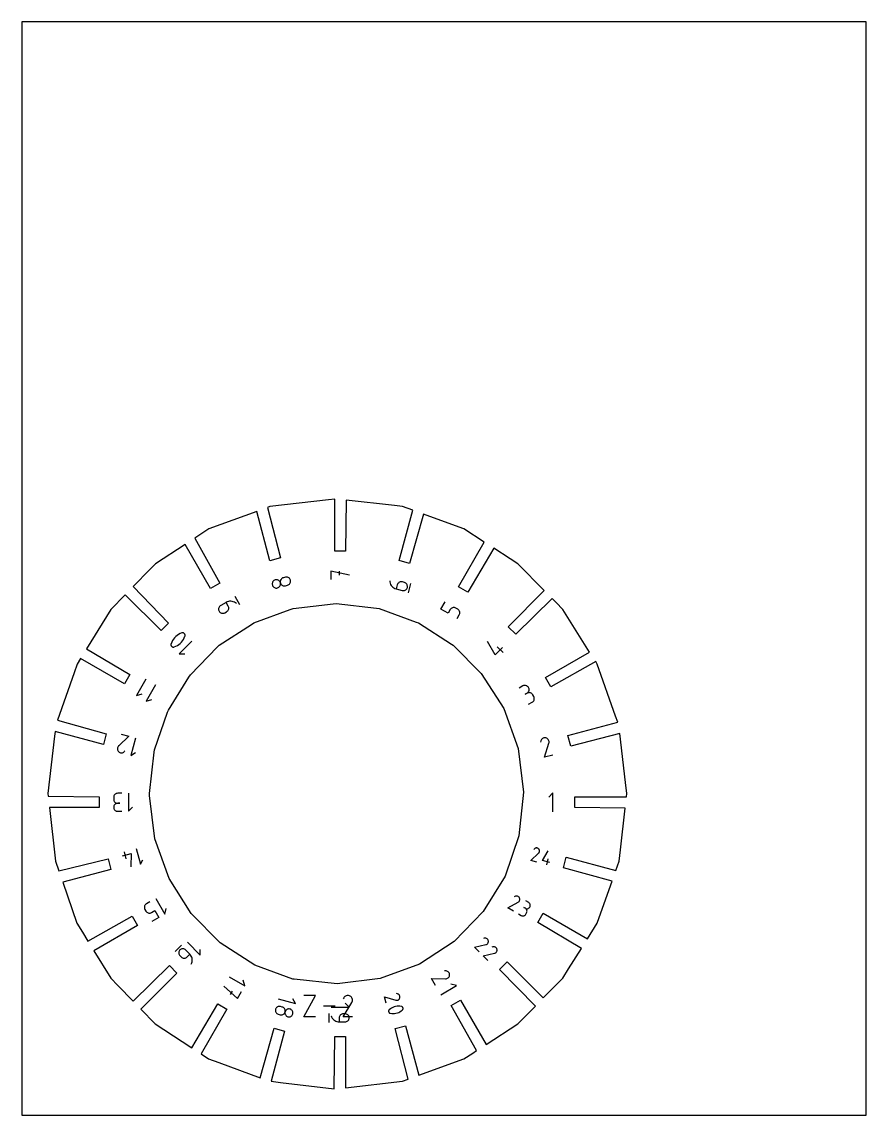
# Model space of a CAD drawing. Extents: x 0 to 216, y 0 to 279.
import ezdxf

# ---------------------------------------------------------------- set-up
doc = ezdxf.new("R2010")
doc.units = 0

msp = doc.modelspace()

# ---------------------------------------------------------------- linework, layer by layer
at = {"layer": 'annotation', "color": 1}
for p, q in [((66.269245, 136.928127), (66.178261, 136.770681)), ((66.385872, 137.068334), (66.269245, 136.928127)), ((66.52601, 137.187595), (66.385872, 137.068334)), ((66.687526, 137.282199), (66.52601, 137.187595)), ((66.868286, 137.34844), (66.687526, 137.282199)), ((67.381185, 137.48587), (66.868286, 137.34844)), ((66.868286, 137.34844), (66.868286, 137.34844)), ((67.570762, 137.518851), (67.381185, 137.48587)), ((67.757706, 137.517591), (67.570762, 137.518851)), ((67.93836, 137.484253), (67.757706, 137.517591)), ((68.109061, 137.421002), (67.93836, 137.484253)), ((68.266151, 137.330001), (68.109061, 137.421002)), ((68.405968, 137.213414), (68.266151, 137.330001)), ((68.524853, 137.073406), (68.405968, 137.213414)), ((68.619145, 136.912139), (68.524853, 137.073406)), ((68.685184, 136.731778), (68.619145, 136.912139)), ((83.81449, 137.961481), (79.01449, 139.028583)), ((79.01449, 139.028583), (79.01449, 136.894079)), ((81.152004, 139.028583), (81.152004, 137.961481)), ((64.022605, 135.867158), (64.02135, 135.680246)), ((64.02135, 135.680246), (64.054264, 135.490926)), ((64.055866, 136.047946), (64.022605, 135.867158)), ((64.054264, 135.490926), (64.054264, 135.490926)), ((64.054264, 135.490926), (64.12042, 135.310514)), ((64.118971, 136.218896), (64.055866, 136.047946)), ((64.20976, 136.37629), (64.118971, 136.218896)), ((64.12042, 135.310514), (64.214962, 135.149271)), ((64.32607, 136.516412), (64.20976, 136.37629)), ((64.214962, 135.149271), (64.334161, 135.009334)), ((64.465741, 136.635547), (64.32607, 136.516412)), ((64.334161, 135.009334), (64.474287, 134.89284)), ((64.626609, 136.729978), (64.465741, 136.635547)), ((64.474287, 134.89284), (64.631609, 134.801927)), ((64.806514, 136.795989), (64.626609, 136.729978)), ((64.631609, 134.801927), (64.802398, 134.738733)), ((64.802398, 134.738733), (64.982923, 134.705394)), ((64.99619, 136.828997), (64.806514, 136.795989)), ((64.806514, 136.795989), (64.806514, 136.795989)), ((64.982923, 134.705394), (65.169455, 134.704049)), ((65.183402, 136.827808), (64.99619, 136.828997)), ((65.169455, 134.704049), (65.358263, 134.736834)), ((65.364442, 136.794574), (65.183402, 136.827808)), ((65.358263, 134.736834), (65.539031, 134.803086)), ((65.358263, 134.736834), (65.358263, 134.736834)), ((65.535602, 136.731446), (65.364442, 136.794574)), ((65.693174, 136.640574), (65.535602, 136.731446)), ((65.539031, 134.803086), (65.700567, 134.897722)), ((65.83345, 136.52411), (65.693174, 136.640574)), ((65.700567, 134.897722), (65.840735, 135.017024)), ((65.952722, 136.384205), (65.83345, 136.52411)), ((65.840735, 135.017024), (65.9574, 135.157274)), ((66.047281, 136.22301), (65.952722, 136.384205)), ((65.9574, 135.157274), (66.048426, 135.314757)), ((66.11342, 136.042676), (66.047281, 136.22301)), ((66.048426, 135.314757), (66.111677, 135.485756)), ((66.081756, 136.418906), (66.0805, 136.231993)), ((66.0805, 136.231993), (66.11342, 136.042676)), ((66.115054, 136.599704), (66.081756, 136.418906)), ((66.111677, 135.485756), (66.145016, 135.666553)), ((66.11342, 136.042676), (66.11342, 136.042676)), ((66.11342, 136.042676), (66.179579, 135.862264)), ((66.146309, 135.853432), (66.11342, 136.042676)), ((66.11342, 136.042676), (66.11342, 136.042676)), ((66.178261, 136.770681), (66.115054, 136.599704)), ((66.145016, 135.666553), (66.146309, 135.853432)), ((66.179579, 135.862264), (66.274146, 135.701028)), ((66.274146, 135.701028), (66.393414, 135.561109)), ((66.393414, 135.561109), (66.533672, 135.444651)), ((66.533672, 135.444651), (66.691214, 135.353797)), ((66.691214, 135.353797), (66.862329, 135.29069)), ((66.862329, 135.29069), (67.04331, 135.257473)), ((67.04331, 135.257473), (67.230449, 135.25629)), ((67.230449, 135.25629), (67.420035, 135.289284)), ((67.420035, 135.289284), (67.932934, 135.426715)), ((67.932934, 135.426715), (68.113603, 135.492941)), ((67.932934, 135.426715), (67.932934, 135.426715)), ((68.113603, 135.492941), (68.274871, 135.587505)), ((68.274871, 135.587505), (68.414653, 135.706703)), ((68.414653, 135.706703), (68.530859, 135.846831)), ((68.530859, 135.846831), (68.621402, 136.004184)), ((68.621402, 136.004184), (68.684194, 136.17506)), ((68.684194, 136.17506), (68.717147, 136.355753)), ((68.718173, 136.542561), (68.685184, 136.731778)), ((68.685184, 136.731778), (68.685184, 136.731778)), ((68.717147, 136.355753), (68.718173, 136.542561)), ((94.075021, 136.579873), (94.075021, 136.579873)), ((94.075021, 136.579873), (94.10673, 136.255308)), ((94.10673, 136.255308), (94.183359, 135.944765)), ((94.183359, 135.944765), (94.301916, 135.652021)), ((94.301916, 135.652021), (94.459411, 135.380854)), ((94.459411, 135.380854), (94.652854, 135.135041)), ((94.652854, 135.135041), (94.879254, 134.918359)), ((94.879254, 134.918359), (95.135621, 134.734585)), ((95.135621, 134.734585), (95.418964, 134.587497)), ((95.418964, 134.587497), (95.726292, 134.480872)), ((96.001682, 135.51058), (95.726292, 134.480872)), ((95.726292, 134.480872), (97.267509, 134.068681)), ((96.067739, 135.691355), (96.001682, 135.51058)), ((96.16201, 135.85287), (96.067739, 135.691355)), ((96.280845, 135.992994), (96.16201, 135.85287)), ((96.420594, 136.109599), (96.280845, 135.992994)), ((96.577609, 136.200554), (96.420594, 136.109599)), ((96.748239, 136.263729), (96.577609, 136.200554)), ((96.928835, 136.296997), (96.748239, 136.263729)), ((97.115747, 136.298225), (96.928835, 136.296997)), ((97.305326, 136.265286), (97.115747, 136.298225)), ((97.81829, 136.128096), (97.305326, 136.265286)), ((97.305326, 136.265286), (97.305326, 136.265286)), ((97.999092, 136.061979), (97.81829, 136.128096)), ((97.825361, 134.070379), (97.996446, 134.1336)), ((97.996446, 134.1336), (98.153927, 134.224559)), ((98.160677, 135.967546), (97.999092, 136.061979)), ((98.153927, 134.224559), (98.294102, 134.341101)), ((98.300905, 135.848476), (98.160677, 135.967546)), ((98.294102, 134.341101), (98.413269, 134.481072)), ((98.417631, 135.708448), (98.300905, 135.848476)), ((98.413269, 134.481072), (98.507726, 134.642319)), ((98.508715, 135.551141), (98.417631, 135.708448)), ((98.507726, 134.642319), (98.57377, 134.822687)), ((98.572013, 135.380232), (98.508715, 135.551141)), ((98.605383, 135.199401), (98.572013, 135.380232)), ((98.57377, 134.822687), (98.606683, 135.012327)), ((98.57377, 134.822687), (98.57377, 134.822687)), ((98.606683, 135.012327), (98.605383, 135.199401)), ((98.843516, 133.508993), (99.463592, 135.827507)), ((53.136783, 131.325311), (52.826033, 131.274361)), ((53.449621, 131.33187), (53.136783, 131.325311)), ((53.759715, 131.294584), (53.449621, 131.33187)), ((55.728433, 130.441448), (54.528433, 132.519908)), ((97.267509, 134.068681), (97.267509, 134.068681)), ((97.267509, 134.068681), (97.457191, 134.035766)), ((97.457191, 134.035766), (97.644375, 134.03705)), ((97.644375, 134.03705), (97.825361, 134.070379)), ((50.326418, 129.500369), (50.309555, 129.31887)), ((50.309555, 129.31887), (50.324176, 129.13555)), ((50.324176, 129.13555), (50.3714, 128.954522)), ((50.373644, 129.675938), (50.326418, 129.500369)), ((50.3714, 128.954522), (50.452347, 128.779896)), ((50.450115, 129.841465), (50.373644, 129.675938)), ((50.55471, 129.992841), (50.450115, 129.841465)), ((50.452347, 128.779896), (50.452347, 128.779896)), ((50.452347, 128.779896), (50.562906, 128.622824)), ((50.686311, 130.125953), (50.55471, 129.992841)), ((50.562906, 128.622824), (50.695964, 128.491595)), ((50.843796, 130.236691), (50.686311, 130.125953)), ((52.230132, 131.037093), (50.843796, 130.236691)), ((50.843796, 130.236691), (50.843796, 130.236691)), ((51.909694, 128.390503), (52.371892, 128.657354)), ((52.522205, 131.178471), (52.230132, 131.037093)), ((52.763081, 130.113999), (52.230132, 131.037093)), ((52.371892, 128.657354), (52.529344, 128.76813)), ((52.371892, 128.657354), (52.371892, 128.657354)), ((52.826033, 131.274361), (52.522205, 131.178471)), ((52.529344, 128.76813), (52.660859, 128.901336)), ((52.660859, 128.901336), (52.765339, 129.05283)), ((52.843838, 129.939721), (52.763081, 130.113999)), ((52.765339, 129.05283), (52.841688, 129.218474)), ((52.841688, 129.218474), (52.888809, 129.394125)), ((52.890981, 129.758889), (52.843838, 129.939721)), ((52.888809, 129.394125), (52.905606, 129.575643)), ((52.905606, 129.575643), (52.890981, 129.758889)), ((54.06223, 131.214002), (53.759715, 131.294584)), ((54.352333, 131.090672), (54.06223, 131.214002)), ((54.625191, 130.925141), (54.352333, 131.090672)), ((54.875969, 130.717958), (54.625191, 130.925141)), ((54.875969, 130.717958), (54.875969, 130.717958)), ((107.154927, 129.335638), (108.220825, 131.181826)), ((109.006069, 128.266881), (107.154927, 129.335638)), ((109.539018, 129.189975), (109.006069, 128.266881)), ((109.649527, 129.347167), (109.539018, 129.189975)), ((109.782366, 129.478571), (109.649527, 129.347167)), ((109.933443, 129.58305), (109.782366, 129.478571)), ((110.098666, 129.659468), (109.933443, 129.58305)), ((110.273943, 129.706689), (110.098666, 129.659468)), ((110.455183, 129.723576), (110.273943, 129.706689)), ((110.638293, 129.708993), (110.455183, 129.723576)), ((110.819181, 129.661804), (110.638293, 129.708993)), ((110.993757, 129.580873), (110.819181, 129.661804)), ((111.45361, 129.315377), (110.993757, 129.580873)), ((110.993757, 129.580873), (110.993757, 129.580873)), ((111.611062, 129.2046), (111.45361, 129.315377)), ((111.742576, 129.071395), (111.611062, 129.2046)), ((111.847056, 128.9199), (111.742576, 129.071395)), ((111.923405, 128.754257), (111.847056, 128.9199)), ((111.970526, 128.578606), (111.923405, 128.754257)), ((111.987323, 128.397087), (111.970526, 128.578606)), ((50.695964, 128.491595), (50.847382, 128.387327)), ((50.847382, 128.387327), (51.013021, 128.311138)), ((51.013021, 128.311138), (51.188743, 128.264145)), ((51.188743, 128.264145), (51.37041, 128.247468)), ((51.37041, 128.247468), (51.553883, 128.262223)), ((51.553883, 128.262223), (51.735024, 128.309529)), ((51.735024, 128.309529), (51.909694, 128.390503)), ((111.311849, 126.935638), (111.844798, 127.858732)), ((111.844798, 127.858732), (111.925556, 128.03301)), ((111.844798, 127.858732), (111.844798, 127.858732)), ((111.925556, 128.03301), (111.972698, 128.213842)), ((111.972698, 128.213842), (111.987323, 128.397087)), ((40.479304, 123.056764), (40.082051, 122.848171)), ((40.899478, 123.225393), (40.479304, 123.056764)), ((41.01137, 123.252977), (40.899478, 123.225393)), ((40.899478, 123.225393), (40.899478, 123.225393)), ((41.123385, 123.259933), (41.01137, 123.252977)), ((41.233188, 123.247448), (41.123385, 123.259933)), ((41.338447, 123.216705), (41.233188, 123.247448)), ((41.436826, 123.16889), (41.338447, 123.216705)), ((41.525991, 123.105187), (41.436826, 123.16889)), ((41.603608, 123.026782), (41.525991, 123.105187)), ((41.667343, 122.934858), (41.603608, 123.026782)), ((38.114998, 120.332386), (38.111576, 120.284962)), ((38.111576, 120.284962), (38.11161, 120.237536)), ((38.11161, 120.237536), (38.115104, 120.190384)), ((38.121874, 120.379533), (38.114998, 120.332386)), ((38.115104, 120.190384), (38.122062, 120.143784)), ((38.132199, 120.426125), (38.121874, 120.379533)), ((38.122062, 120.143784), (38.132486, 120.098011)), ((38.145971, 120.471886), (38.132199, 120.426125)), ((38.315146, 120.892607), (38.145971, 120.471886)), ((38.145971, 120.471886), (38.145971, 120.471886)), ((38.524149, 121.290269), (38.315146, 120.892607)), ((38.770565, 121.662457), (38.524149, 121.290269)), ((39.051978, 122.006756), (38.770565, 121.662457)), ((39.365973, 122.320752), (39.051978, 122.006756)), ((39.710136, 122.602028), (39.365973, 122.320752)), ((40.082051, 122.848171), (39.710136, 122.602028)), ((39.778843, 120.033861), (40.150424, 120.280277)), ((40.150424, 120.280277), (40.49442, 120.56169)), ((43.506768, 121.124834), (40.241547, 117.859613)), ((40.49442, 120.56169), (40.808416, 120.875685)), ((40.808416, 120.875685), (41.089995, 121.219848)), ((41.089995, 121.219848), (41.336745, 121.591763)), ((41.336745, 121.591763), (41.546248, 121.989016)), ((41.546248, 121.989016), (41.716091, 122.40919)), ((41.714862, 122.830602), (41.667343, 122.934858)), ((41.714862, 122.830602), (41.714862, 122.830602)), ((41.729, 122.784109), (41.714862, 122.830602)), ((41.716091, 122.40919), (41.729862, 122.454834)), ((41.716091, 122.40919), (41.716091, 122.40919)), ((41.739615, 122.737155), (41.729, 122.784109)), ((41.729862, 122.454834), (41.740179, 122.50115)), ((41.746715, 122.689904), (41.739615, 122.737155)), ((41.740179, 122.50115), (41.747033, 122.547977)), ((41.750311, 122.642516), (41.746715, 122.689904)), ((41.747033, 122.547977), (41.750414, 122.595153)), ((41.750414, 122.595153), (41.750311, 122.642516)), ((120.993704, 117.646103), (119.106785, 121.0383)), ((38.132486, 120.098011), (38.146381, 120.053342)), ((38.146381, 120.053342), (38.146381, 120.053342)), ((38.146381, 120.053342), (38.193887, 119.947868)), ((38.193887, 119.947868), (38.257597, 119.855006)), ((38.257597, 119.855006), (38.335191, 119.77592)), ((38.335191, 119.77592), (38.424354, 119.711768)), ((38.424354, 119.711768), (38.522768, 119.663713)), ((38.522768, 119.663713), (38.628115, 119.632916)), ((38.628115, 119.632916), (38.738078, 119.620538)), ((38.738078, 119.620538), (38.85034, 119.62774)), ((38.85034, 119.62774), (38.962583, 119.655683)), ((38.962583, 119.655683), (39.382091, 119.824858)), ((38.962583, 119.655683), (38.962583, 119.655683)), ((39.382091, 119.824858), (39.778843, 120.033861)), ((40.241547, 117.859613), (41.693553, 117.859818)), ((122.878282, 119.530681), (120.993704, 117.646103)), ((123.067931, 118.211221), (121.560525, 119.718628)), ((31.709588, 111.420312), (29.309588, 107.26339)), ((34.192571, 109.986761), (31.792571, 105.829839)), ((128.108717, 109.675668), (127.185623, 109.142719)), ((128.283342, 109.756618), (128.108717, 109.675668)), ((128.464355, 109.803867), (128.283342, 109.756618)), ((128.647635, 109.818556), (128.464355, 109.803867)), ((128.829058, 109.801826), (128.647635, 109.818556)), ((129.004501, 109.754818), (128.829058, 109.801826)), ((129.169841, 109.678672), (129.004501, 109.754818)), ((129.320954, 109.574531), (129.169841, 109.678672)), ((129.453717, 109.443535), (129.320954, 109.574531)), ((129.564008, 109.286826), (129.453717, 109.443535)), ((129.645025, 109.112181), (129.564008, 109.286826)), ((129.564008, 109.286826), (129.564008, 109.286826)), ((129.692438, 108.931102), (129.645025, 109.112181)), ((29.309588, 107.26339), (30.767426, 107.654237)), ((31.792571, 105.829839), (33.250409, 106.220686)), ((129.174615, 107.829479), (128.712416, 107.562629)), ((128.712416, 107.562629), (129.174615, 107.829479)), ((129.174615, 107.829479), (129.33203, 107.940237)), ((129.349239, 107.91043), (129.174615, 107.829479)), ((129.174615, 107.829479), (129.174615, 107.829479)), ((129.33203, 107.940237), (129.463441, 108.0734)), ((129.530253, 107.957679), (129.349239, 107.91043)), ((129.463441, 108.0734), (129.567763, 108.224848)), ((129.713533, 107.972368), (129.530253, 107.957679)), ((129.567763, 108.224848), (129.643909, 108.390463)), ((129.643909, 108.390463), (129.690794, 108.566123)), ((129.690794, 108.566123), (129.707333, 108.747709)), ((129.707333, 108.747709), (129.692438, 108.931102)), ((129.894956, 107.955637), (129.713533, 107.972368)), ((130.070399, 107.908629), (129.894956, 107.955637)), ((130.235738, 107.832484), (130.070399, 107.908629)), ((130.386851, 107.728343), (130.235738, 107.832484)), ((130.519615, 107.597347), (130.386851, 107.728343)), ((130.629905, 107.440637), (130.519615, 107.597347)), ((130.896756, 106.978438), (130.629905, 107.440637)), ((130.629905, 107.440637), (130.629905, 107.440637)), ((130.977365, 106.804501), (130.896756, 106.978438)), ((130.975334, 106.084368), (131.022357, 106.259788)), ((131.02445, 106.62399), (130.977365, 106.804501)), ((131.022357, 106.259788), (131.039088, 106.441041)), ((131.039088, 106.441041), (131.02445, 106.62399)), ((129.582764, 104.99075), (130.505858, 105.523699)), ((130.505858, 105.523699), (130.66328, 105.634444)), ((130.505858, 105.523699), (130.505858, 105.523699)), ((130.66328, 105.634444), (130.794718, 105.767561)), ((130.794718, 105.767561), (130.899095, 105.918913)), ((130.899095, 105.918913), (130.975334, 106.084368)), ((27.371792, 96.818085), (24.757038, 94.366719)), ((25.394852, 97.347804), (27.371792, 96.818085)), ((29.041225, 96.370723), (27.848496, 91.919399)), ((132.718492, 95.630852), (132.652783, 95.335267)), ((132.785019, 95.811747), (132.718492, 95.630852)), ((132.879717, 95.973245), (132.785019, 95.811747)), ((132.998944, 96.113282), (132.879717, 95.973245)), ((133.139056, 96.229791), (132.998944, 96.113282)), ((133.296411, 96.320706), (133.139056, 96.229791)), ((133.467367, 96.38396), (133.296411, 96.320706)), ((133.648281, 96.417488), (133.467367, 96.38396)), ((133.835511, 96.419224), (133.648281, 96.417488)), ((133.684581, 91.472917), (134.76654, 95.045898)), ((134.025414, 96.387101), (133.835511, 96.419224)), ((134.205486, 96.320209), (134.025414, 96.387101)), ((134.025414, 96.387101), (134.025414, 96.387101)), ((134.366521, 96.225189), (134.205486, 96.320209)), ((134.506335, 96.10569), (134.366521, 96.225189)), ((134.622744, 95.965362), (134.506335, 96.10569)), ((134.713565, 95.807853), (134.622744, 95.965362)), ((134.776614, 95.636814), (134.713565, 95.807853)), ((134.76654, 95.045898), (134.768061, 95.049322)), ((134.76654, 95.045898), (134.76654, 95.045898)), ((134.768061, 95.049322), (134.769481, 95.052745)), ((134.769481, 95.052745), (134.77081, 95.056195)), ((134.77081, 95.056195), (134.772055, 95.059699)), ((134.772055, 95.059699), (134.773224, 95.063286)), ((134.773224, 95.063286), (134.774326, 95.066983)), ((134.774326, 95.066983), (134.775367, 95.070817)), ((134.775367, 95.070817), (134.776356, 95.074817)), ((134.776356, 95.074817), (134.777301, 95.07901)), ((134.809709, 95.455894), (134.776614, 95.636814)), ((134.777301, 95.07901), (134.810666, 95.268743)), ((134.777301, 95.07901), (134.777301, 95.07901)), ((134.810666, 95.268743), (134.809709, 95.455894)), ((24.435319, 93.707764), (24.435222, 93.533206)), ((24.435222, 93.533206), (24.464647, 93.36065)), ((24.465001, 93.88024), (24.435319, 93.707764)), ((24.464647, 93.36065), (24.52353, 93.194177)), ((24.524333, 94.046552), (24.465001, 93.88024)), ((24.52353, 93.194177), (24.611809, 93.03787)), ((24.613377, 94.202618), (24.524333, 94.046552)), ((24.611809, 93.03787), (24.72942, 92.895812)), ((24.732196, 94.344354), (24.613377, 94.202618)), ((24.72942, 92.895812), (24.72942, 92.895812)), ((24.72942, 92.895812), (24.871894, 92.777944)), ((24.734995, 94.347387), (24.732196, 94.344354)), ((24.732196, 94.344354), (24.732196, 94.344354)), ((24.737738, 94.350238), (24.734995, 94.347387)), ((24.740444, 94.352926), (24.737738, 94.350238)), ((24.743134, 94.355471), (24.740444, 94.352926)), ((24.745828, 94.357892), (24.743134, 94.355471)), ((24.748545, 94.360208), (24.745828, 94.357892)), ((24.751306, 94.362438), (24.748545, 94.360208)), ((24.75413, 94.364602), (24.751306, 94.362438)), ((24.757038, 94.366719), (24.75413, 94.364602)), ((24.757038, 94.366719), (24.757038, 94.366719)), ((24.871894, 92.777944), (25.028399, 92.68951)), ((25.028399, 92.68951), (25.194914, 92.630541)), ((25.194914, 92.630541), (25.367419, 92.601069)), ((25.367419, 92.601069), (25.541894, 92.601123)), ((25.541894, 92.601123), (25.714319, 92.630735)), ((25.714319, 92.630735), (25.880672, 92.689935)), ((25.880672, 92.689935), (26.036934, 92.778754)), ((26.036934, 92.778754), (26.179084, 92.897223)), ((26.179084, 92.897223), (26.375608, 93.111444)), ((27.848496, 91.919399), (29.103316, 92.644106)), ((135.743736, 92.024666), (133.684581, 91.472917)), ((23.507386, 81.417556), (23.490909, 81.234214)), ((23.490909, 81.234214), (23.490909, 80.721748)), ((23.554896, 81.590269), (23.507386, 81.417556)), ((23.630558, 81.749431), (23.554896, 81.590269)), ((23.731491, 81.892122), (23.630558, 81.749431)), ((23.854815, 82.01542), (23.731491, 81.892122)), ((23.997648, 82.116404), (23.854815, 82.01542)), ((24.15711, 82.192152), (23.997648, 82.116404)), ((24.33032, 82.239743), (24.15711, 82.192152)), ((24.514397, 82.256256), (24.33032, 82.239743)), ((25.537884, 82.256256), (24.514397, 82.256256)), ((24.514397, 82.256256), (24.514397, 82.256256)), ((27.266121, 82.256401), (27.266121, 77.647383)), ((135.805365, 82.351892), (134.738263, 81.284489)), ((135.805365, 77.551892), (135.805365, 82.351892)), ((23.490909, 80.721748), (23.490909, 80.721748)), ((23.490909, 80.721748), (23.507386, 80.538482)), ((23.507386, 78.858899), (23.490909, 78.674773)), ((23.490909, 78.674773), (23.490909, 78.674773)), ((23.490909, 78.674773), (23.507386, 78.491507)), ((23.507386, 80.538482), (23.554896, 80.365809)), ((23.554896, 79.032241), (23.507386, 78.858899)), ((23.507386, 78.491507), (23.554896, 78.318834)), ((23.554896, 80.365809), (23.630558, 80.206658)), ((23.630558, 79.191896), (23.554896, 79.032241)), ((23.554896, 78.318834), (23.630558, 78.159684)), ((23.630558, 80.206658), (23.731491, 80.063958)), ((23.731491, 79.334957), (23.630558, 79.191896)), ((23.731491, 80.063958), (23.854815, 79.940636)), ((23.854815, 79.458521), (23.731491, 79.334957)), ((23.854815, 79.940636), (23.997648, 79.839622)), ((23.997648, 79.559682), (23.854815, 79.458521)), ((23.997648, 79.839622), (24.15711, 79.763843)), ((24.15711, 79.635536), (23.997648, 79.559682)), ((24.15711, 79.763843), (24.33032, 79.716228)), ((24.33032, 79.683179), (24.15711, 79.635536)), ((24.33032, 79.716228), (24.514397, 79.699705)), ((24.514397, 79.699705), (24.33032, 79.683179)), ((24.514397, 79.699705), (25.026863, 79.699705)), ((25.026863, 79.699705), (24.514397, 79.699705)), ((24.514397, 79.699705), (24.514397, 79.699705)), ((27.266121, 77.647383), (28.290765, 78.672316)), ((23.630558, 78.159684), (23.731491, 78.016983)), ((23.731491, 78.016983), (23.854815, 77.893661)), ((23.854815, 77.893661), (23.997648, 77.792647)), ((23.997648, 77.792647), (24.15711, 77.716868)), ((24.15711, 77.716868), (24.33032, 77.669253)), ((24.33032, 77.669253), (24.514397, 77.65273)), ((24.514397, 77.65273), (25.537884, 77.65273)), ((26.148991, 67.29932), (26.627706, 65.51273)), ((29.221474, 68.12259), (30.299361, 64.09986)), ((131.057171, 68.055822), (130.908249, 67.89349)), ((131.16489, 68.145595), (131.057171, 68.055822)), ((131.283302, 68.212901), (131.16489, 68.145595)), ((131.409361, 68.257761), (131.283302, 68.212901)), ((131.540021, 68.280201), (131.409361, 68.257761)), ((131.672235, 68.280242), (131.540021, 68.280201)), ((131.802956, 68.257908), (131.672235, 68.280242)), ((131.929138, 68.213223), (131.802956, 68.257908)), ((132.047734, 68.14621), (131.929138, 68.213223)), ((132.155698, 68.056891), (132.047734, 68.14621)), ((132.153594, 66.959214), (132.243634, 67.066619)), ((132.244822, 67.949242), (132.155698, 68.056891)), ((132.155698, 68.056891), (132.155698, 68.056891)), ((132.243634, 67.066619), (132.31111, 67.184882)), ((132.311718, 67.830796), (132.244822, 67.949242)), ((132.31111, 67.184882), (132.35607, 67.31091)), ((132.356339, 67.704646), (132.311718, 67.830796)), ((132.35607, 67.31091), (132.378563, 67.44161)), ((132.378636, 67.573886), (132.356339, 67.704646)), ((132.378563, 67.44161), (132.378636, 67.573886)), ((133.117564, 65.094171), (134.568444, 67.516986)), ((25.719089, 66.225616), (27.952705, 66.824112)), ((27.952705, 66.824112), (27.89893, 63.456667)), ((30.299361, 64.09986), (30.95397, 65.234045)), ((130.15336, 65.084668), (132.13477, 66.942266)), ((131.651447, 64.683257), (130.15336, 65.084668)), ((132.13477, 66.942266), (132.136973, 66.94387)), ((132.13477, 66.942266), (132.13477, 66.942266)), ((132.136973, 66.94387), (132.139114, 66.94551)), ((132.139114, 66.94551), (132.141206, 66.9472)), ((132.141206, 66.9472), (132.143265, 66.948955)), ((132.143265, 66.948955), (132.145306, 66.95079)), ((132.145306, 66.95079), (132.147345, 66.952718)), ((132.147345, 66.952718), (132.149395, 66.954755)), ((132.149395, 66.954755), (132.151474, 66.956916)), ((132.151474, 66.956916), (132.153594, 66.959214)), ((132.153594, 66.959214), (132.153594, 66.959214)), ((134.990489, 64.592322), (133.117564, 65.094171)), ((134.228144, 63.992862), (134.629556, 65.490949)), ((126.20414, 55.942229), (126.065662, 55.878219)), ((126.34753, 55.979616), (126.20414, 55.942229)), ((126.492636, 55.991264), (126.34753, 55.979616)), ((126.636263, 55.978053), (126.492636, 55.991264)), ((126.775217, 55.940867), (126.636263, 55.978053)), ((126.906301, 55.880588), (126.775217, 55.940867)), ((127.026321, 55.798098), (126.906301, 55.880588)), ((31.346123, 53.284944), (31.330086, 53.110544)), ((31.330086, 53.110544), (31.344235, 52.934405)), ((31.391269, 53.453633), (31.346123, 53.284944)), ((31.46445, 53.612642), (31.391269, 53.453633)), ((31.564589, 53.758002), (31.46445, 53.612642)), ((31.69061, 53.885742), (31.564589, 53.758002)), ((31.841437, 53.991894), (31.69061, 53.885742)), ((32.727803, 54.503638), (31.841437, 53.991894)), ((31.841437, 53.991894), (31.841437, 53.991894)), ((34.2245, 55.367756), (36.529009, 51.37623)), ((124.27923, 53.010374), (126.884535, 54.404564)), ((126.065662, 55.878219), (125.863451, 55.749561)), ((126.884535, 54.404564), (126.887303, 54.40563)), ((126.884535, 54.404564), (126.884535, 54.404564)), ((126.887303, 54.40563), (126.890014, 54.406751)), ((126.890014, 54.406751), (126.892688, 54.407938)), ((126.892688, 54.407938), (126.895346, 54.409202)), ((126.895346, 54.409202), (126.898008, 54.410555)), ((126.898008, 54.410555), (126.900693, 54.412008)), ((126.900693, 54.412008), (126.903422, 54.413571)), ((126.903422, 54.413571), (126.906214, 54.415256)), ((126.906214, 54.415256), (126.90909, 54.417074)), ((126.90909, 54.417074), (127.033955, 54.504591)), ((126.90909, 54.417074), (126.90909, 54.417074)), ((127.132083, 55.69428), (127.026321, 55.798098)), ((127.033955, 54.504591), (127.138165, 54.609872)), ((127.22039, 55.570015), (127.132083, 55.69428)), ((127.138165, 54.609872), (127.220901, 54.729653)), ((127.283736, 55.431793), (127.22039, 55.570015)), ((127.22039, 55.570015), (127.22039, 55.570015)), ((127.220901, 54.729653), (127.281341, 54.860669)), ((127.281341, 54.860669), (127.318665, 54.999656)), ((127.320683, 55.288483), (127.283736, 55.431793)), ((127.318665, 54.999656), (127.332053, 55.143349)), ((127.332053, 55.143349), (127.320683, 55.288483)), ((129.602709, 54.318834), (128.872065, 54.740671)), ((129.727307, 54.23117), (129.602709, 54.318834)), ((129.831333, 54.125789), (129.727307, 54.23117)), ((129.82446, 53.042732), (129.912111, 53.167384)), ((129.913936, 54.005969), (129.831333, 54.125789)), ((129.912111, 53.167384), (129.975883, 53.305005)), ((129.912111, 53.167384), (129.912111, 53.167384)), ((129.974268, 53.874988), (129.913936, 54.005969)), ((130.011478, 53.736122), (129.974268, 53.874988)), ((129.975883, 53.305005), (130.013135, 53.447853)), ((130.024717, 53.592652), (130.011478, 53.736122)), ((130.013135, 53.447853), (130.024717, 53.592652)), ((31.344235, 52.934405), (31.389645, 52.760494)), ((31.389645, 52.760494), (31.467392, 52.592783)), ((31.467392, 52.592783), (31.722325, 52.151227)), ((31.722325, 52.151227), (31.722325, 52.151227)), ((31.722325, 52.151227), (31.828641, 52.000112)), ((31.828641, 52.000112), (31.956406, 51.874026)), ((31.956406, 51.874026), (32.101674, 51.773987)), ((32.101674, 51.773987), (32.260494, 51.701016)), ((32.260494, 51.701016), (32.42892, 51.656131)), ((32.42892, 51.656131), (32.603003, 51.640353)), ((32.603003, 51.640353), (32.778795, 51.654702)), ((32.778795, 51.654702), (32.952347, 51.700196)), ((32.952347, 51.700196), (33.119712, 51.777856)), ((33.119712, 51.777856), (34.006078, 52.2896)), ((35.032312, 50.512111), (33.259579, 49.488624)), ((34.006078, 52.2896), (35.032312, 50.512111)), ((36.529009, 51.37623), (36.90391, 52.776169)), ((125.740517, 52.1667), (124.27923, 53.010374)), ((126.974691, 51.454322), (127.705335, 51.032485)), ((127.705335, 51.032485), (127.705335, 51.032485)), ((127.705335, 51.032485), (127.843549, 50.968405)), ((127.843549, 50.968405), (127.986814, 50.930989)), ((127.986814, 50.930989), (128.13187, 50.919341)), ((128.13187, 50.919341), (128.275457, 50.932561)), ((128.275457, 50.932561), (128.414313, 50.969752)), ((128.759034, 52.857546), (128.393197, 53.068763)), ((128.393197, 53.068763), (128.759034, 52.857546)), ((128.414313, 50.969752), (128.545178, 51.030015)), ((128.545178, 51.030015), (128.664791, 51.112453)), ((128.664791, 51.112453), (128.769892, 51.216167)), ((128.883633, 52.769883), (128.759034, 52.857546)), ((128.759034, 52.857546), (128.759034, 52.857546)), ((128.759034, 52.857546), (128.897254, 52.793476)), ((128.769892, 51.216167), (128.85722, 51.34026)), ((128.85722, 51.34026), (129.068436, 51.706097)), ((128.987658, 52.664502), (128.883633, 52.769883)), ((128.897254, 52.793476), (129.040541, 52.756097)), ((129.070262, 52.544682), (128.987658, 52.664502)), ((129.040541, 52.756097), (129.185641, 52.744524)), ((129.068436, 51.706097), (129.132208, 51.843717)), ((129.068436, 51.706097), (129.068436, 51.706097)), ((129.130593, 52.4137), (129.070262, 52.544682)), ((129.167803, 52.274835), (129.130593, 52.4137)), ((129.132208, 51.843717), (129.16946, 51.986566)), ((129.181042, 52.131364), (129.167803, 52.274835)), ((129.16946, 51.986566), (129.181042, 52.131364)), ((129.185641, 52.744524), (129.3293, 52.757871)), ((129.3293, 52.757871), (129.468266, 52.795252)), ((129.468266, 52.795252), (129.599283, 52.85578)), ((129.599283, 52.85578), (129.719099, 52.938568)), ((129.719099, 52.938568), (129.82446, 53.042732)), ((118.2468, 45.208372), (118.018207, 45.136442)), ((118.397109, 45.234356), (118.2468, 45.208372)), ((118.545272, 45.233358), (118.397109, 45.234356)), ((118.688431, 45.207055), (118.545272, 45.233358)), ((118.823729, 45.157127), (118.688431, 45.207055)), ((118.948308, 45.085253), (118.823729, 45.157127)), ((119.059311, 44.993112), (118.948308, 45.085253)), ((119.153881, 44.882382), (119.059311, 44.993112)), ((119.229159, 44.754744), (119.153881, 44.882382)), ((119.282289, 44.611875), (119.229159, 44.754744)), ((40.830107, 43.441344), (39.200574, 41.81181)), ((40.215842, 41.921614), (40.156695, 41.755247)), ((40.30465, 42.077761), (40.215842, 41.921614)), ((40.423133, 42.219602), (40.30465, 42.077761)), ((40.564704, 42.337816), (40.423133, 42.219602)), ((40.423133, 42.219602), (40.423133, 42.219602)), ((40.720709, 42.426481), (40.564704, 42.337816)), ((40.887033, 42.485586), (40.720709, 42.426481)), ((41.059565, 42.515118), (40.887033, 42.485586)), ((41.234191, 42.515067), (41.059565, 42.515118)), ((41.406798, 42.485419), (41.234191, 42.515067)), ((41.573274, 42.426164), (41.406798, 42.485419)), ((41.729506, 42.33729), (41.573274, 42.426164)), ((41.87138, 42.218785), (41.729506, 42.33729)), ((42.954602, 41.135563), (41.87138, 42.218785)), ((41.87138, 42.218785), (41.87138, 42.218785)), ((42.368896, 44.165365), (45.627963, 40.906298)), ((45.627963, 40.906298), (45.627759, 42.355567)), ((115.779281, 42.900884), (118.656312, 43.573186)), ((116.972275, 41.707891), (115.779281, 42.900884)), ((118.656312, 43.573186), (118.659261, 43.573498)), ((118.656312, 43.573186), (118.656312, 43.573186)), ((118.659261, 43.573498), (118.662169, 43.573879)), ((118.662169, 43.573879), (118.665059, 43.574334)), ((118.665059, 43.574334), (118.667954, 43.574867)), ((118.667954, 43.574867), (118.670875, 43.575485)), ((118.670875, 43.575485), (118.673844, 43.576193)), ((118.673844, 43.576193), (118.676884, 43.576996)), ((118.676884, 43.576996), (118.680017, 43.577901)), ((118.680017, 43.577901), (118.683265, 43.578913)), ((118.683265, 43.578913), (118.826509, 43.631124)), ((118.683265, 43.578913), (118.683265, 43.578913)), ((118.826509, 43.631124), (118.954402, 43.705837)), ((118.954402, 43.705837), (119.065307, 43.800112)), ((119.065307, 43.800112), (119.157586, 43.911008)), ((119.157586, 43.911008), (119.229602, 44.035584)), ((119.229602, 44.035584), (119.279718, 44.170899)), ((119.279718, 44.170899), (119.306296, 44.314013)), ((119.307699, 44.461985), (119.282289, 44.611875)), ((119.282289, 44.611875), (119.282289, 44.611875)), ((119.306296, 44.314013), (119.307699, 44.461985)), ((120.447514, 43.007658), (120.218921, 42.935728)), ((120.597823, 43.033643), (120.447514, 43.007658)), ((120.745985, 43.032644), (120.597823, 43.033643)), ((120.889145, 43.006342), (120.745985, 43.032644)), ((121.024442, 42.956414), (120.889145, 43.006342)), ((121.149022, 42.88454), (121.024442, 42.956414)), ((121.260025, 42.792398), (121.149022, 42.88454)), ((121.354594, 42.681669), (121.260025, 42.792398)), ((121.429872, 42.55403), (121.354594, 42.681669)), ((121.483002, 42.411161), (121.429872, 42.55403)), ((121.430316, 41.83487), (121.480432, 41.970185)), ((121.480432, 41.970185), (121.50701, 42.113299)), ((121.508412, 42.261272), (121.483002, 42.411161)), ((121.483002, 42.411161), (121.483002, 42.411161)), ((121.50701, 42.113299), (121.508412, 42.261272)), ((40.156695, 41.755247), (40.127196, 41.582749)), ((40.127196, 41.582749), (40.127332, 41.408208)), ((40.127332, 41.408208), (40.157088, 41.23571)), ((40.157088, 41.23571), (40.216453, 41.069343)), ((40.216453, 41.069343), (40.305411, 40.913196)), ((40.305411, 40.913196), (40.42395, 40.771355)), ((40.42395, 40.771355), (40.784479, 40.410826)), ((40.784479, 40.410826), (40.784479, 40.410826)), ((40.784479, 40.410826), (40.926257, 40.29235)), ((40.926257, 40.29235), (41.082235, 40.203561)), ((41.082235, 40.203561), (41.248357, 40.144441)), ((41.248357, 40.144441), (41.420565, 40.114975)), ((41.420565, 40.114975), (41.594801, 40.115144)), ((41.594801, 40.115144), (41.767009, 40.144933)), ((41.767009, 40.144933), (41.933131, 40.204325)), ((41.933131, 40.204325), (42.089109, 40.293302)), ((42.089109, 40.293302), (42.230887, 40.411848)), ((42.230887, 40.411848), (42.954602, 41.135563)), ((43.158864, 40.899251), (42.954602, 41.135563)), ((43.323744, 40.640825), (43.158864, 40.899251)), ((43.448569, 40.364863), (43.323744, 40.640825)), ((43.448401, 38.882205), (43.533912, 39.177193)), ((43.53267, 40.075941), (43.448569, 40.364863)), ((43.575375, 39.778638), (43.53267, 40.075941)), ((43.533912, 39.177193), (43.576013, 39.477529)), ((43.576013, 39.477529), (43.575375, 39.778638)), ((117.979995, 40.700171), (120.857026, 41.372472)), ((119.172988, 39.507177), (117.979995, 40.700171)), ((120.857026, 41.372472), (120.859974, 41.372785)), ((120.857026, 41.372472), (120.857026, 41.372472)), ((120.859974, 41.372785), (120.862883, 41.373166)), ((120.862883, 41.373166), (120.865773, 41.37362)), ((120.865773, 41.37362), (120.868668, 41.374153)), ((120.868668, 41.374153), (120.871588, 41.374771)), ((120.871588, 41.374771), (120.874558, 41.375479)), ((120.874558, 41.375479), (120.877598, 41.376283)), ((120.877598, 41.376283), (120.880731, 41.377188)), ((120.880731, 41.377188), (120.883979, 41.378199)), ((120.883979, 41.378199), (121.027223, 41.430411)), ((120.883979, 41.378199), (120.883979, 41.378199)), ((121.027223, 41.430411), (121.155116, 41.505124)), ((121.155116, 41.505124), (121.266021, 41.599399)), ((121.266021, 41.599399), (121.3583, 41.710294)), ((121.3583, 41.710294), (121.430316, 41.83487)), ((43.31881, 38.597144), (43.448401, 38.882205)), ((43.31881, 38.597144), (43.31881, 38.597144)), ((108.356523, 36.870412), (108.066082, 36.857899)), ((108.540808, 36.853667), (108.356523, 36.870412)), ((108.714107, 36.805978), (108.540808, 36.853667)), ((108.873597, 36.730209), (108.714107, 36.805978)), ((109.016458, 36.629226), (108.873597, 36.730209)), ((109.139869, 36.505892), (109.016458, 36.629226)), ((109.241009, 36.363072), (109.139869, 36.505892)), ((109.317056, 36.203631), (109.241009, 36.363072)), ((53.021633, 35.380542), (57.010997, 33.077282)), ((57.010997, 33.077282), (56.635905, 34.476357)), ((105.764022, 33.168841), (104.740683, 34.941316)), ((104.740683, 34.941316), (108.32297, 34.825784)), ((108.32297, 34.825784), (108.32297, 34.825784)), ((108.32297, 34.825784), (108.326523, 34.825225)), ((108.326523, 34.825225), (108.330051, 34.824758)), ((108.330051, 34.824758), (108.33358, 34.824383)), ((108.33358, 34.824383), (108.337139, 34.824099)), ((108.337139, 34.824099), (108.340756, 34.823906)), ((108.340756, 34.823906), (108.344457, 34.823803)), ((108.344457, 34.823803), (108.348272, 34.82379)), ((108.348272, 34.82379), (108.352227, 34.823867)), ((108.352227, 34.823867), (108.356351, 34.824033)), ((108.356351, 34.824033), (108.540592, 34.840237)), ((108.356351, 34.824033), (108.356351, 34.824033)), ((108.540592, 34.840237), (108.71391, 34.887628)), ((108.71391, 34.887628), (108.873464, 34.963275)), ((108.873464, 34.963275), (109.016412, 35.064245)), ((109.016412, 35.064245), (109.139911, 35.187608)), ((109.139911, 35.187608), (109.241121, 35.33043)), ((109.241121, 35.33043), (109.317198, 35.489781)), ((109.365189, 36.030433), (109.317056, 36.203631)), ((109.317198, 35.489781), (109.365301, 35.66273)), ((109.382587, 35.846343), (109.365189, 36.030433)), ((109.365301, 35.66273), (109.382587, 35.846343)), ((109.382587, 35.846343), (109.382587, 35.846343)), ((51.645866, 32.997644), (55.123186, 29.807497)), ((53.346661, 30.833174), (53.858705, 31.720061)), ((55.123186, 29.807497), (56.147419, 31.581521)), ((96.061919, 31.003185), (95.827595, 31.055276)), ((96.205322, 30.950446), (96.061919, 31.003185)), ((96.33335, 30.875374), (96.205322, 30.950446)), ((96.444364, 30.780858), (96.33335, 30.875374)), ((96.536726, 30.669784), (96.444364, 30.780858)), ((107.140614, 30.784589), (111.131561, 33.088764)), ((111.131561, 33.088764), (109.731825, 33.463611)), ((65.563595, 29.699485), (70.015564, 28.506584)), ((70.015564, 28.506584), (69.290752, 29.761586)), ((72.093821, 25.157912), (75.109151, 30.588504)), ((75.109151, 30.588504), (72.093821, 30.588504)), ((82.15186, 25.157868), (84.380494, 28.745682)), ((82.313627, 29.984644), (82.155266, 29.680864)), ((82.439299, 30.16285), (82.313627, 29.984644)), ((82.590078, 30.311609), (82.439299, 30.16285)), ((82.761377, 30.429733), (82.590078, 30.311609)), ((83.718999, 27.615976), (82.694066, 28.64062)), ((82.948611, 30.516029), (82.761377, 30.429733)), ((83.147194, 30.569305), (82.948611, 30.516029)), ((83.352541, 30.588371), (83.147194, 30.569305)), ((83.560066, 30.572036), (83.352541, 30.588371)), ((83.765183, 30.519108), (83.560066, 30.572036)), ((83.963306, 30.428396), (83.765183, 30.519108)), ((84.140506, 30.302567), (83.963306, 30.428396)), ((83.963306, 30.428396), (83.963306, 30.428396)), ((84.288665, 30.151572), (84.140506, 30.302567)), ((84.406465, 29.98004), (84.288665, 30.151572)), ((84.380494, 28.745682), (84.383158, 28.748979)), ((84.380494, 28.745682), (84.380494, 28.745682)), ((84.383158, 28.748979), (84.385713, 28.752304)), ((84.385713, 28.752304), (84.388175, 28.755684)), ((84.388175, 28.755684), (84.390562, 28.759149)), ((84.390562, 28.759149), (84.39289, 28.762726)), ((84.39289, 28.762726), (84.395176, 28.766444)), ((84.395176, 28.766444), (84.397436, 28.770329)), ((84.397436, 28.770329), (84.399689, 28.774411)), ((84.399689, 28.774411), (84.401949, 28.778717)), ((84.401949, 28.778717), (84.493969, 28.976291)), ((84.401949, 28.778717), (84.401949, 28.778717)), ((84.492588, 29.792599), (84.406465, 29.98004)), ((84.545718, 29.593876), (84.492588, 29.792599)), ((84.493969, 28.976291), (84.547725, 29.181094)), ((84.564536, 29.388498), (84.545718, 29.593876)), ((84.547725, 29.181094), (84.564536, 29.388498)), ((93.203125, 28.604931), (92.765727, 30.237321)), ((92.765727, 30.237321), (95.598198, 29.379601)), ((95.598198, 29.379601), (95.598198, 29.379601)), ((95.598198, 29.379601), (95.600912, 29.378395)), ((95.600912, 29.378395), (95.603626, 29.377269)), ((95.603626, 29.377269), (95.606361, 29.376216)), ((95.606361, 29.376216), (95.609139, 29.375229)), ((95.609139, 29.375229), (95.611982, 29.374302)), ((95.611982, 29.374302), (95.614912, 29.373429)), ((95.614912, 29.373429), (95.617952, 29.372603)), ((95.617952, 29.372603), (95.621123, 29.371819)), ((95.621123, 29.371819), (95.624447, 29.37107)), ((95.624447, 29.37107), (95.624447, 29.37107)), ((95.624447, 29.37107), (95.774857, 29.34462)), ((95.774857, 29.34462), (95.923221, 29.345379)), ((95.923221, 29.345379), (96.066645, 29.371614)), ((96.066645, 29.371614), (96.202235, 29.421597)), ((96.202235, 29.421597), (96.3271, 29.493595)), ((96.3271, 29.493595), (96.438345, 29.585878)), ((96.438345, 29.585878), (96.533078, 29.696715)), ((96.533078, 29.696715), (96.608405, 29.824375)), ((96.608798, 30.545041), (96.536726, 30.669784)), ((96.608405, 29.824375), (96.661432, 29.967127)), ((96.658943, 30.409516), (96.608798, 30.545041)), ((96.685522, 30.266097), (96.658943, 30.409516)), ((96.661432, 29.967127), (96.686898, 30.117671)), ((96.661432, 29.967127), (96.661432, 29.967127)), ((96.686898, 30.117671), (96.685522, 30.266097)), ((64.851257, 27.041561), (64.81958, 26.859873)), ((64.81958, 26.859873), (64.820565, 26.680498)), ((64.820565, 26.680498), (64.852207, 26.506994)), ((64.914668, 27.214746), (64.851257, 27.041561)), ((64.851257, 27.041561), (64.851257, 27.041561)), ((64.852207, 26.506994), (64.912501, 26.342917)), ((64.912501, 26.342917), (64.999441, 26.191824)), ((65.005209, 27.369597), (64.914668, 27.214746)), ((64.999441, 26.191824), (65.111024, 26.057272)), ((65.119363, 27.504034), (65.005209, 27.369597)), ((65.111024, 26.057272), (65.245244, 25.942817)), ((65.253617, 27.615982), (65.119363, 27.504034)), ((65.245244, 25.942817), (65.400096, 25.852015)), ((65.404457, 27.703362), (65.253617, 27.615982)), ((65.400096, 25.852015), (65.573576, 25.788424)), ((65.568366, 27.764097), (65.404457, 27.703362)), ((65.741832, 27.796108), (65.568366, 27.764097)), ((65.573576, 25.788424), (66.066067, 25.656461)), ((65.921338, 27.797318), (65.741832, 27.796108)), ((66.103372, 27.76565), (65.921338, 27.797318)), ((66.066067, 25.656461), (66.066067, 25.656461)), ((66.066067, 25.656461), (66.248185, 25.624761)), ((66.103372, 27.76565), (66.103372, 27.76565)), ((66.595864, 27.633687), (66.103372, 27.76565)), ((66.248185, 25.624761), (66.427916, 25.625886)), ((66.427916, 25.625886), (66.601708, 25.657778)), ((66.769358, 27.570102), (66.595864, 27.633687)), ((66.601708, 25.657778), (66.766006, 25.718376)), ((66.766006, 25.718376), (66.917256, 25.805622)), ((66.924409, 27.479272), (66.769358, 27.570102)), ((66.917256, 25.805622), (67.051904, 25.917454)), ((67.058959, 27.36476), (66.924409, 27.479272)), ((67.051904, 25.917454), (67.166396, 26.051814)), ((67.170956, 27.230129), (67.058959, 27.36476)), ((67.166396, 26.051814), (67.257178, 26.206642)), ((67.258342, 27.078941), (67.170956, 27.230129)), ((67.257178, 26.206642), (67.320695, 26.379877)), ((67.319065, 26.914759), (67.258342, 27.078941)), ((67.320695, 26.379877), (67.289114, 26.198163)), ((67.289114, 26.198163), (67.290356, 26.01872)), ((67.290356, 26.01872), (67.322369, 25.845116)), ((67.351068, 26.741146), (67.319065, 26.914759)), ((67.320695, 26.379877), (67.352296, 26.561665)), ((67.384203, 26.553036), (67.320695, 26.379877)), ((67.320695, 26.379877), (67.320695, 26.379877)), ((67.320695, 26.379877), (67.320695, 26.379877)), ((67.322369, 25.845116), (67.383103, 25.680921)), ((67.352296, 26.561665), (67.351068, 26.741146)), ((67.383103, 25.680921), (67.470507, 25.529704)), ((67.474999, 26.707818), (67.384203, 26.553036)), ((67.470507, 25.529704), (67.58253, 25.395034)), ((67.589526, 26.842157), (67.474999, 26.707818)), ((67.58253, 25.395034), (67.717122, 25.280479)), ((67.72422, 26.953986), (67.589526, 26.842157)), ((67.717122, 25.280479), (67.872231, 25.189609)), ((67.875523, 27.041242), (67.72422, 26.953986)), ((67.872231, 25.189609), (68.045806, 25.125992)), ((68.039873, 27.101859), (67.875523, 27.041242)), ((68.21371, 27.13377), (68.039873, 27.101859)), ((68.393473, 27.134912), (68.21371, 27.13377)), ((68.575602, 27.103218), (68.393473, 27.134912)), ((68.748349, 27.039833), (68.575602, 27.103218)), ((68.575602, 27.103218), (68.575602, 27.103218)), ((68.579554, 25.127816), (68.743548, 25.188496)), ((68.743548, 25.188496), (68.894611, 25.275791)), ((68.902817, 26.949159), (68.748349, 27.039833)), ((68.894611, 25.275791), (69.029161, 25.38765)), ((69.03693, 26.834765), (68.902817, 26.949159)), ((69.029161, 25.38765), (69.143617, 25.522019)), ((69.148612, 26.700217), (69.03693, 26.834765)), ((69.143617, 25.522019), (69.234398, 25.676847)), ((69.235789, 26.549086), (69.148612, 26.700217)), ((69.234398, 25.676847), (69.297921, 25.850081)), ((69.296384, 26.384938), (69.235789, 26.549086)), ((69.328321, 26.211343), (69.296384, 26.384938)), ((69.297921, 25.850081), (69.329525, 26.031868)), ((69.297921, 25.850081), (69.297921, 25.850081)), ((69.329525, 26.031868), (69.328321, 26.211343)), ((75.109151, 25.157912), (72.093821, 25.157912)), ((80.115489, 27.873208), (77.146134, 27.873208)), ((78.533854, 26.015928), (78.533854, 23.71142)), ((79.109981, 27.615976), (83.718999, 27.615976)), ((79.109981, 25.376718), (79.109981, 25.376718)), ((79.109981, 25.376718), (79.219051, 25.084031)), ((81.221089, 25.221245), (81.173472, 25.048237)), ((81.296904, 25.380647), (81.221089, 25.221245)), ((81.39802, 25.523528), (81.296904, 25.380647)), ((81.521536, 25.646971), (81.39802, 25.523528)), ((81.664551, 25.748059), (81.521536, 25.646971)), ((81.824167, 25.823875), (81.664551, 25.748059)), ((81.997483, 25.871504), (81.824167, 25.823875)), ((82.1816, 25.888029), (81.997483, 25.871504)), ((84.563716, 25.157868), (82.15186, 25.157868)), ((82.694066, 25.888029), (82.1816, 25.888029)), ((82.1816, 25.888029), (82.1816, 25.888029)), ((82.878192, 25.871504), (82.694066, 25.888029)), ((83.051535, 25.823875), (82.878192, 25.871504)), ((83.211189, 25.748059), (83.051535, 25.823875)), ((83.35425, 25.646971), (83.211189, 25.748059)), ((83.477814, 25.523528), (83.35425, 25.646971)), ((83.578975, 25.380647), (83.477814, 25.523528)), ((83.654829, 25.221245), (83.578975, 25.380647)), ((83.702472, 25.048237), (83.654829, 25.221245)), ((93.779225, 26.648942), (93.770181, 26.554961)), ((93.770181, 26.554961), (93.77779, 26.463101)), ((93.77779, 26.463101), (93.800876, 26.375168)), ((93.788292, 26.687946), (93.779225, 26.648942)), ((93.779225, 26.648942), (93.779225, 26.648942)), ((93.800063, 26.725827), (93.788292, 26.687946)), ((93.814464, 26.762473), (93.800063, 26.725827)), ((93.800876, 26.375168), (93.838261, 26.292969)), ((93.831422, 26.797773), (93.814464, 26.762473)), ((93.850863, 26.831616), (93.831422, 26.797773)), ((93.838261, 26.292969), (93.888768, 26.218313)), ((93.872713, 26.863889), (93.850863, 26.831616)), ((93.896898, 26.894483), (93.872713, 26.863889)), ((93.888768, 26.218313), (93.951218, 26.153005)), ((93.923345, 26.923285), (93.896898, 26.894483)), ((93.951978, 26.950184), (93.923345, 26.923285)), ((93.951218, 26.153005), (94.024434, 26.098854)), ((94.246305, 27.180059), (93.951978, 26.950184)), ((93.951978, 26.950184), (93.951978, 26.950184)), ((94.024434, 26.098854), (94.107238, 26.057666)), ((94.107238, 26.057666), (94.198453, 26.031248)), ((94.198453, 26.031248), (94.198453, 26.031248)), ((94.198453, 26.031248), (94.567785, 25.978469)), ((94.559491, 27.377234), (94.246305, 27.180059)), ((94.888817, 27.540982), (94.559491, 27.377234)), ((94.567785, 25.978469), (94.937225, 25.963653)), ((95.231566, 27.670574), (94.888817, 27.540982)), ((94.937225, 25.963653), (95.304054, 25.986074)), ((95.585018, 27.765281), (95.231566, 27.670574)), ((95.304054, 25.986074), (95.665554, 26.045002)), ((95.946455, 27.824375), (95.585018, 27.765281)), ((95.665554, 26.045002), (96.019006, 26.139709)), ((96.313159, 27.847128), (95.946455, 27.824375)), ((96.019006, 26.139709), (96.361692, 26.269467)), ((96.68241, 27.832811), (96.313159, 27.847128)), ((96.361692, 26.269467), (96.690893, 26.433547)), ((97.051491, 27.780696), (96.68241, 27.832811)), ((96.690893, 26.433547), (97.00389, 26.631221)), ((97.00389, 26.631221), (97.297966, 26.86176)), ((97.143105, 27.754391), (97.051491, 27.780696)), ((97.051491, 27.780696), (97.051491, 27.780696)), ((97.226187, 27.713276), (97.143105, 27.754391)), ((97.299561, 27.659135), (97.226187, 27.713276)), ((97.297966, 26.86176), (97.326648, 26.888743)), ((97.297966, 26.86176), (97.297966, 26.86176)), ((97.362052, 27.593752), (97.299561, 27.659135)), ((97.326648, 26.888743), (97.353214, 26.917739)), ((97.353214, 26.917739), (97.377546, 26.948551)), ((97.412484, 27.51891), (97.362052, 27.593752)), ((97.377546, 26.948551), (97.399528, 26.980985)), ((97.399528, 26.980985), (97.419044, 27.014845)), ((97.449683, 27.436392), (97.412484, 27.51891)), ((97.419044, 27.014845), (97.435978, 27.049934)), ((97.435978, 27.049934), (97.450213, 27.086056)), ((97.472472, 27.347982), (97.449683, 27.436392)), ((97.450213, 27.086056), (97.461633, 27.123017)), ((97.461633, 27.123017), (97.470122, 27.160619)), ((97.470122, 27.160619), (97.479677, 27.255463)), ((97.470122, 27.160619), (97.470122, 27.160619)), ((97.479677, 27.255463), (97.472472, 27.347982)), ((68.045806, 25.125992), (68.045806, 25.125992)), ((68.045806, 25.125992), (68.227102, 25.094511)), ((68.227102, 25.094511), (68.406212, 25.095803)), ((68.406212, 25.095803), (68.579554, 25.127816)), ((79.219051, 25.084031), (79.366478, 24.815381)), ((79.366478, 24.815381), (79.548507, 24.573543)), ((79.548507, 24.573543), (79.761381, 24.361294)), ((79.761381, 24.361294), (80.001344, 24.181411)), ((80.001344, 24.181411), (80.264639, 24.036669)), ((80.264639, 24.036669), (80.54751, 23.929845)), ((80.54751, 23.929845), (80.846201, 23.863714)), ((80.846201, 23.863714), (81.156956, 23.841054)), ((81.173472, 25.048237), (81.156956, 24.864541)), ((81.156956, 24.864541), (81.156956, 23.841054)), ((81.156956, 23.841054), (82.694066, 23.841054)), ((82.694066, 23.841054), (82.878192, 23.85753)), ((82.694066, 23.841054), (82.694066, 23.841054)), ((82.878192, 23.85753), (83.051535, 23.90504)), ((83.051535, 23.90504), (83.211189, 23.980702)), ((83.211189, 23.980702), (83.35425, 24.081636)), ((83.35425, 24.081636), (83.477814, 24.204959)), ((83.477814, 24.204959), (83.578975, 24.347793)), ((83.578975, 24.347793), (83.654829, 24.507255)), ((83.654829, 24.507255), (83.702472, 24.680464)), ((83.718999, 24.864541), (83.702472, 25.048237)), ((83.702472, 24.680464), (83.718999, 24.864541)), ((83.718999, 24.864541), (83.718999, 24.864541))]:
    msp.add_line(p, q, dxfattribs=at)
at = {"layer": 'boundary', "color": 5}
for p, q in [((78.440228, 157.275048), (63.408042, 155.503458)), ((80.04149, 157.435992), (78.440228, 157.275048)), ((80.04149, 144.089083), (80.04149, 157.435992)), ((82.93749, 157.201659), (82.78749, 144.089083)), ((95.276509, 155.760013), (82.93749, 157.201659)), ((60.08163, 154.262344), (47.836452, 149.813225)), ((63.45466, 141.674024), (60.08163, 154.262344)), ((63.408042, 155.503458), (62.806213, 155.283326)), ((62.806213, 155.283326), (66.107092, 142.384741)), ((97.357931, 155.516724), (95.276509, 155.760013)), ((96.512029, 141.717052), (99.951124, 154.576116)), ((99.951124, 154.576116), (97.357931, 155.516724)), ((102.683812, 153.584911), (99.164796, 141.007582)), ((110.930999, 150.593478), (102.683812, 153.584911)), ((46.306435, 148.816346), (44.204089, 147.44818)), ((47.836452, 149.813225), (46.306435, 148.816346)), ((113.024341, 149.833748), (110.930999, 150.593478)), ((118.234265, 146.471614), (113.024341, 149.833748)), ((41.782528, 145.850464), (34.150652, 140.905596)), ((48.277804, 134.600316), (41.782528, 145.850464)), ((44.204089, 147.44818), (50.65591, 135.973316)), ((111.641085, 135.051891), (118.234265, 146.471614)), ((82.78749, 144.089083), (80.04149, 144.089083)), ((120.672716, 144.903134), (114.019191, 133.678891)), ((124.849653, 142.210424), (120.672716, 144.903134)), ((34.150652, 140.905596), (32.793679, 139.512464)), ((66.107092, 142.384741), (63.45466, 141.674024)), ((99.164796, 141.007582), (96.512029, 141.717052)), ((126.84105, 140.925847), (124.849653, 142.210424)), ((133.592745, 134.071862), (126.84105, 140.925847)), ((32.793679, 139.512464), (28.455715, 135.064514)), ((28.455715, 135.064514), (37.541109, 125.766988)), ((50.65591, 135.973316), (48.277804, 134.600316)), ((114.019191, 133.678891), (111.641085, 135.051891)), ((26.442179, 132.982487), (22.775353, 129.240132)), ((35.599394, 123.825272), (26.442179, 132.982487)), ((124.355503, 124.83462), (133.592745, 134.071862)), ((135.633702, 132.017258), (126.297218, 122.892905)), ((136.59995, 131.038269), (135.633702, 132.017258)), ((22.775353, 129.240132), (21.658865, 127.434242)), ((138.358409, 129.255466), (136.59995, 131.038269)), ((145.183828, 118.35454), (138.358409, 129.255466)), ((21.658865, 127.434242), (16.539857, 119.165887)), ((37.541109, 125.766988), (35.599394, 123.825272)), ((126.297218, 122.892905), (124.355503, 124.83462)), ((16.539857, 119.165887), (27.593119, 112.611079)), ((133.926092, 111.854884), (145.183828, 118.35454)), ((14.118189, 115.254346), (13.352624, 113.04965)), ((15.019629, 116.699579), (14.118189, 115.254346)), ((26.220119, 110.232973), (15.019629, 116.699579)), ((146.738058, 115.907866), (135.299092, 109.476778)), ((147.142543, 115.263218), (146.738058, 115.907866)), ((151.834357, 101.975806), (147.142543, 115.263218)), ((13.352624, 113.04965), (9.126638, 100.898088)), ((27.593119, 112.611079), (26.220119, 110.232973)), ((135.299092, 109.476778), (133.926092, 111.854884)), ((9.126638, 100.898088), (21.552937, 97.413181)), ((152.371988, 100.38633), (151.834357, 101.975806)), ((8.487543, 98.071174), (8.318046, 96.853151)), ((20.84222, 94.760748), (8.487543, 98.071174)), ((139.656433, 96.979208), (152.371988, 100.38633)), ((8.318046, 96.853151), (6.6675, 82.164186)), ((21.552937, 97.413181), (20.84222, 94.760748)), ((140.36715, 94.326775), (139.656433, 96.979208)), ((152.955401, 97.544496), (140.36715, 94.326775)), ((154.383095, 85.001345), (152.955401, 97.544496)), ((154.705865, 82.163933), (154.383095, 85.001345)), ((6.6675, 82.164186), (6.743927, 81.474892)), ((6.743927, 81.474892), (19.763331, 81.324892)), ((19.763331, 81.324892), (19.763331, 78.578892)), ((141.399265, 78.578892), (141.399265, 81.324892)), ((141.399265, 81.324892), (154.610383, 81.324892)), ((154.610383, 81.324892), (154.705865, 82.163933)), ((19.763331, 78.578892), (7.09224, 78.578892)), ((7.09224, 78.578892), (8.582379, 64.92783)), ((154.280822, 78.428892), (141.399265, 78.578892)), ((153.069673, 67.785991), (154.280822, 78.428892)), ((152.74439, 64.925816), (153.069673, 67.785991)), ((8.582379, 64.92783), (9.450464, 62.414374)), ((9.450464, 62.414374), (22.062536, 65.470018)), ((22.062536, 65.470018), (22.773253, 62.817586)), ((138.48654, 63.238048), (139.197257, 65.89048)), ((139.197257, 65.89048), (151.885339, 62.490719)), ((151.885339, 62.490719), (152.74439, 64.925816)), ((22.773253, 62.817586), (10.473612, 59.521907)), ((150.918997, 59.75149), (138.48654, 63.238048)), ((10.473612, 59.521907), (14.077561, 49.043485)), ((148.073517, 51.685582), (150.918997, 59.75149)), ((16.89897, 44.462446), (28.192648, 50.809651)), ((28.192648, 50.809651), (29.565648, 48.431545)), ((131.927327, 49.202888), (133.300327, 51.580994)), ((133.300327, 51.580994), (144.628126, 45.040886)), ((147.141257, 49.040859), (148.073517, 51.685582)), ((14.077561, 49.043485), (15.467807, 46.784089)), ((29.565648, 48.431545), (18.431947, 42.0035)), ((143.093154, 42.58309), (131.927327, 49.202888)), ((144.628126, 45.040886), (147.141257, 49.040859)), ((15.467807, 46.784089), (16.89897, 44.462446)), ((18.431947, 42.0035), (22.716682, 35.024915)), ((139.820361, 37.362141), (143.093154, 42.58309)), ((122.181165, 37.243501), (124.122881, 39.185216)), ((124.122881, 39.185216), (133.35062, 29.957477)), ((28.438824, 29.130073), (37.722298, 38.201416)), ((37.722298, 38.201416), (39.664013, 36.2597)), ((131.326606, 27.885934), (122.181165, 37.243501)), ((138.354831, 35.022548), (139.820361, 37.362141)), ((22.716682, 35.024915), (24.568877, 33.114721)), ((39.664013, 36.2597), (30.462435, 27.058122)), ((133.35062, 29.957477), (138.354831, 35.022548)), ((24.568877, 33.114721), (28.438824, 29.130073)), ((43.431805, 17.209951), (50.07559, 28.417325)), ((50.07559, 28.417325), (52.453696, 27.044325)), ((109.810751, 28.022124), (112.188857, 29.395124)), ((116.288074, 16.503088), (109.810751, 28.022124)), ((112.188857, 29.395124), (118.71416, 18.092967)), ((30.462435, 27.058122), (34.079294, 23.322425)), ((52.453696, 27.044325), (45.860936, 15.62533)), ((126.832189, 23.320609), (128.75426, 25.273918)), ((128.75426, 25.273918), (131.326606, 27.885934)), ((34.079294, 23.322425), (36.330923, 21.849203)), ((95.484304, 22.137765), (98.136737, 22.848482)), ((98.136737, 22.848482), (101.519953, 10.222147)), ((118.71416, 18.092967), (126.832189, 23.320609)), ((36.330923, 21.849203), (43.431805, 17.209951)), ((60.970419, 9.537997), (64.521498, 22.211255)), ((67.173931, 21.500537), (63.731984, 8.65502)), ((64.521498, 22.211255), (67.173931, 21.500537)), ((79.89149, 6.717216), (80.04149, 20.113186)), ((80.04149, 20.113186), (82.78749, 20.113187)), ((82.78749, 20.113187), (82.78749, 6.986787)), ((98.794482, 9.204486), (95.484304, 22.137765)), ((45.860936, 15.62533), (47.761464, 14.381235)), ((47.761464, 14.381235), (50.338565, 13.435352)), ((101.519953, 10.222147), (113.005631, 14.379619)), ((113.005631, 14.379619), (115.316449, 15.874863)), ((115.316449, 15.874863), (116.288074, 16.503088)), ((50.338565, 13.435352), (60.970419, 9.537997)), ((63.731984, 8.65502), (66.163035, 8.336017)), ((82.78749, 6.986787), (97.324112, 8.668603)), ((97.324112, 8.668603), (98.794482, 9.204486)), ((66.163035, 8.336017), (79.89149, 6.717216))]:
    msp.add_line(p, q, dxfattribs=at)
at = {"layer": 'frame', "color": 5}
for p, q in [((215.9, 279.4), (0, 279.4)), ((0, 279.4), (0, 0)), ((215.9, 0), (215.9, 279.4)), ((0, 0), (215.9, 0))]:
    msp.add_line(p, q, dxfattribs=at)
at = {"layer": 'hole', "color": 5}
for p, q in [((59.328318, 125.802405), (68.644535, 129.194118)), ((68.644535, 129.194118), (69.355804, 129.452904)), ((69.355804, 129.452904), (79.592203, 130.655978)), ((79.592203, 130.655978), (80.346799, 130.744592)), ((80.346799, 130.744592), (90.653673, 129.543517)), ((90.653673, 129.543517), (91.353679, 129.461945)), ((91.353679, 129.461945), (100.848085, 126.025218)), ((58.705979, 125.399545), (59.328318, 125.802405)), ((100.848085, 126.025218), (101.4228, 125.817239)), ((101.4228, 125.817239), (109.880824, 120.374221)), ((50.473722, 120.066519), (58.705979, 125.399545)), ((109.880824, 120.374221), (110.334474, 120.082395)), ((43.084427, 112.534242), (49.976499, 119.560109)), ((49.976499, 119.560109), (50.473722, 120.066519)), ((110.334474, 120.082395), (117.452147, 112.884593)), ((37.462856, 103.520027), (42.732418, 111.97018)), ((42.732418, 111.97018), (43.084427, 112.534242)), ((117.452147, 112.884593), (123.234272, 103.886163)), ((37.260565, 102.943811), (37.462856, 103.520027)), ((123.234272, 103.886163), (126.9379, 93.697111)), ((33.887211, 93.32504), (37.260565, 102.943811)), ((32.619245, 82.164223), (33.822552, 92.756105)), ((33.822552, 92.756105), (33.887211, 93.32504)), ((126.9379, 93.697111), (128.300216, 82.535629)), ((32.676202, 81.655398), (32.619245, 82.164223)), ((34.013166, 70.580945), (32.676202, 81.655398)), ((128.300216, 82.535629), (127.109825, 71.344548)), ((37.635956, 60.452574), (34.013166, 70.580945)), ((127.109825, 71.344548), (123.570037, 61.09284)), ((43.291911, 51.493606), (37.635956, 60.452574)), ((123.570037, 61.09284), (117.954826, 52.01891)), ((50.709359, 44.013439), (43.291911, 51.493606)), ((117.954826, 52.01891), (110.549478, 44.416669)), ((59.589081, 38.332531), (50.709359, 44.013439)), ((110.549478, 44.416669), (101.671377, 38.609331)), ((69.311826, 34.784341), (59.589081, 38.332531)), ((101.671377, 38.609331), (91.626871, 34.888577)), ((69.644847, 34.745233), (69.311826, 34.784341)), ((80.640578, 33.529209), (69.644847, 34.745233)), ((91.626871, 34.888577), (80.640578, 33.529209))]:
    msp.add_line(p, q, dxfattribs=at)

doc.saveas('drawing.dxf')
